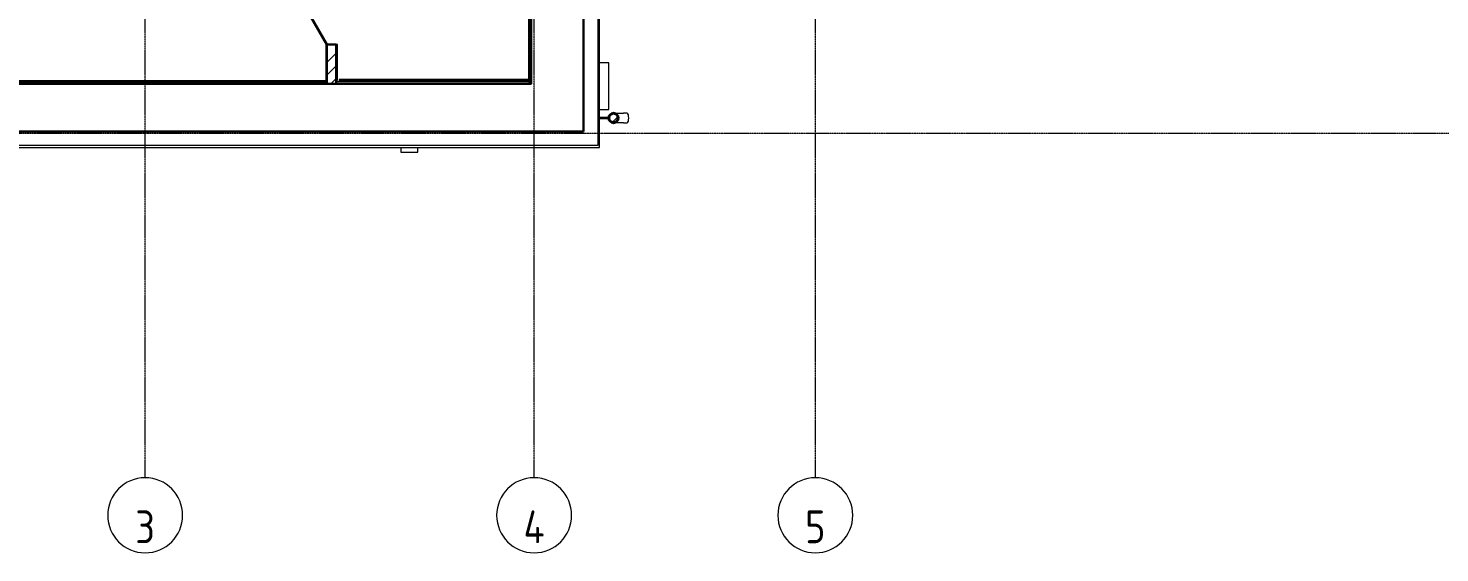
# Model space of a CAD drawing. Header units: millimetres. Extents: x -10178924 to 11692288, y -947381 to 58396.
# Drawn here: x 1753 to 16811, y -279462 to -273865 of the extents above; entities that cross this region are included whole.
import ezdxf

# ---------------------------------------------------------------- set-up
doc = ezdxf.new("R2010")
doc.units = ezdxf.units.MM
doc.linetypes.add('ADSK_Линия сетки', pattern=[25, 20, -2.5, 0, -2.5])
for name, color, linetype, lineweight in [('Двери', 7, 'Continuous', 9), ('Обобщенные модели', 7, 'Continuous', 18), ('Оси', 253, 'Continuous', 9), ('Стены внутренние', 7, 'Continuous', 18), ('Стены несущие', 7, 'Continuous', 30), ('Стены отделка', 7, 'Continuous', 30), ('Стены штриховка', 7, 'Continuous', 9), ('ШТРИХОВКА', 252, 'Continuous', 15)]:
    doc.layers.add(name, color=color, linetype=linetype, lineweight=lineweight)
doc.styles.add('GOST Common', font='GOST_Common.ttf', dxfattribs={"width": 0.9, "height": 350})

# ---------------------------------------------------------------- blocks, each defined once
blk = doc.blocks.new('Водосток - Тип 1 _карниз больше 490мм_-5158564-План 3-го этажа')
at = {"layer": 'Обобщенные модели', "lineweight": 9}
h = blk.add_hatch(dxfattribs=at)
h.set_pattern_fill('FP_8', color=256, style=0, pattern_type=2)
h.set_pattern_definition([(135, (281.1, -7838.13), (-106.066, -106.066), [])])
h.paths.add_polyline_path([(174, 171), (164, 191), (147, 205), (125, 210), (103, 205), (86, 191), (76, 171), (76, 149), (86, 129), (104, 115), (125, 110), (147, 115), (164, 129), (174, 149)])
at = {"layer": 'Обобщенные модели'}
for p, q in [((75, 306), (75, 264)), ((175, 264), (175, 306)), ((120, 109), (120, 10)), ((130, 10), (130, 109))]:
    blk.add_line(p, q, dxfattribs=at)
at = {"layer": 'Обобщенные модели', "flags": 128}
for points in [[(75, 173), (75, 174), (75, 177), (75, 180), (75, 183), (75, 186), (75, 190), (75, 193), (75, 197), (75, 201), (75, 205), (75, 210), (75, 214), (75, 219), (75, 224), (75, 229), (75, 234), (75, 239), (75, 245), (75, 250), (75, 256), (75, 261), (75, 264)], [(175, 264), (175, 258), (175, 252), (175, 247), (175, 242), (175, 236), (175, 231), (175, 226), (175, 221), (175, 216), (175, 212), (175, 207), (175, 203), (175, 199), (175, 195), (175, 191), (175, 188), (175, 184), (175, 181), (175, 178), (175, 175), (175, 173)]]:
    blk.add_lwpolyline(points, dxfattribs=at)
at = {"layer": 'Обобщенные модели'}
for start, end in [(90, 270), (270, 90)]:
    blk.add_arc((125, 160), 52, start, end, dxfattribs=at)
at = {"layer": 'Обобщенные модели', "lineweight": 40}
for start, end in [(90, 270), (270, 90)]:
    blk.add_arc((125, 160), 50, start, end, dxfattribs=at)
at = {"layer": 'Обобщенные модели'}
for start_param, end_param in [(4.712389, 6.283185), (3.141593, 4.712389)]:
    blk.add_ellipse((125, 306), major_axis=(-50, 0), ratio=0.309017, start_param=start_param, end_param=end_param, dxfattribs=at)
blk = doc.blocks.new('AC_Дверь_Однопольная_Стальная - 1000х2100Н Д35п-металлическая-7236750-План 3-го этажа')
at = {"layer": 'Двери', "lineweight": 30}
blk.add_line((-535, 50), (392, 585), dxfattribs=at)
blk = doc.blocks.new('Ось сетки - Круг_Ø8 мм-8258-План 3-го этажа')
at = {"layer": 'Оси', "lineweight": 20}
for start, end in [(360, 180), (180, 360)]:
    blk.add_arc((0, 0), 4, start, end, dxfattribs=at)
blk = doc.blocks.new('3 этаж')
at = {"layer": 'Стены внутренние', "lineweight": 9}
h = blk.add_hatch(dxfattribs=at)
h.set_pattern_fill('FP_1', color=256, style=0, pattern_type=2)
h.set_pattern_definition([(45, (-4e-11, -184652.3), (-381.66, 381.66), []), (45, (134.94, -184652.3), (0, 763.32), []), (45, (-134.94, -184652.3), (0, 763.32), [])])
h.paths.add_polyline_path([(4939, -184131), (5039, -184131), (5039, -183713), (4939, -183713), (4939, -184111)])
h.paths.add_polyline_path([(4989, -182643), (5039, -182643), (5039, -180681), (4939, -180681), (4939, -182643)])
at = {"layer": 'Оси', "linetype": 'ADSK_Линия сетки'}
for p, q in [((3000, -188335), (3000, -141296)), ((7150, -188335), (7150, -163554)), ((10150, -188335), (10150, -163554)), ((-10559, -184657), (50648, -184657))]:
    blk.add_line(p, q, dxfattribs=at)
at = {"layer": 'Стены несущие'}
for p, q in [((7118, -182254), (7118, -184131)), ((7678, -184641), (7678, -182764)), ((5039, -183713), (4939, -183713)), ((4939, -183713), (4939, -184131)), ((5039, -184131), (5039, -183713)), ((7118, -184131), (169, -184131)), ((-338, -184641), (7678, -184641))]:
    blk.add_line(p, q, dxfattribs=at)
at = {"layer": 'Стены отделка', "lineweight": 9}
for p, q in [((7103, -184131), (7081, -175754)), ((7123, -184131), (7101, -175774)), ((7085, -181670), (7091, -184086)), ((7828, -182914), (7828, -184791)), ((7848, -184811), (7848, -182934)), ((4939, -183713), (4927, -183713)), ((4927, -183713), (4927, -184099)), ((5051, -183713), (5039, -183713)), ((5051, -184092), (5051, -183713)), ((7948, -183906), (7848, -183906)), ((7948, -184406), (7948, -183906)), ((4927, -184099), (209, -184099)), ((221, -184111), (4939, -184111)), ((5039, -184092), (5051, -184092)), ((7098, -184111), (5039, -184111)), ((7091, -184086), (5070, -184086)), ((5070, -184086), (5070, -184098)), ((5070, -184098), (7097, -184098)), ((7097, -184098), (7097, -184086)), ((7097, -184086), (7103, -184086)), ((7098, -184131), (7098, -184111)), ((7103, -184131), (7123, -184131)), ((7848, -184406), (7948, -184406)), ((-507, -184811), (7848, -184811)), ((7828, -184791), (-487, -184791)), ((5729, -184811), (5729, -184861)), ((5729, -184861), (5909, -184861)), ((5909, -184861), (5909, -184811))]:
    blk.add_line(p, q, dxfattribs=at)
at = {"layer": 'Стены штриховка'}
for p, q in [((7087, -181668), (7093, -184086)), ((4929, -183713), (4929, -184101)), ((5049, -184092), (5049, -183713)), ((4929, -184101), (209, -184101)), ((5070, -184096), (7097, -184096)), ((7091, -184086), (7093, -184086))]:
    blk.add_line(p, q, dxfattribs=at)
at = {"layer": 'Двери', "color": 8, "true_color": 0x7f7f7f, "rotation": 90}
blk.add_blockref('AC_Дверь_Однопольная_Стальная - 1000х2100Н Д35п-металлическая-7236750-План 3-го этажа', (4989, -183178), dxfattribs=at)
at = {"layer": 'Обобщенные модели', "rotation": 270}
blk.add_blockref('Водосток - Тип 1 _карниз больше 490мм_-5158564-План 3-го этажа', (7838, -184371), dxfattribs=at)
at = {"layer": 'Оси', "lineweight": 20, "xscale": 99.99999999999993, "yscale": 99.99999999999993, "zscale": 99.99999999999993}
for p in [(3000, -188735), (7150, -188735), (10150, -188735)]:
    blk.add_blockref('Ось сетки - Круг_Ø8 мм-8258-План 3-го этажа', p, dxfattribs=at)
at = {"layer": 'Оси', "char_height": 350, "attachment_point": 5, "line_spacing_factor": 1.022766, "style": 'GOST Common'}
for s, insert, width in [('\\pxqc,t0.25714,0.51429,0.77143,1.02857,1.28571,1.54286,1.8,2.05714,2.31429,2.57143,2.82857,3.08571,3.34286,3.6,3.85714,4.11429,4.37143,4.62857,4.88571,5.14286,5.4,5.65714,5.91429,6.17143,6.42857,6.68571,6.94286,7.2,7.45714,7.71429,7.97143,8.22857;{3}', (2999, -188858), 225.9), ('\\pxqc,t0.25714,0.51429,0.77143,1.02857,1.28571,1.54286,1.8,2.05714,2.31429,2.57143,2.82857,3.08571,3.34286,3.6,3.85714,4.11429,4.37143,4.62857,4.88571,5.14286,5.4,5.65714,5.91429,6.17143,6.42857,6.68571,6.94286,7.2,7.45714,7.71429,7.97143,8.22857;{4}', (7149, -188858), 261.9), ('\\pxqc,t0.25714,0.51429,0.77143,1.02857,1.28571,1.54286,1.8,2.05714,2.31429,2.57143,2.82857,3.08571,3.34286,3.6,3.85714,4.11429,4.37143,4.62857,4.88571,5.14286,5.4,5.65714,5.91429,6.17143,6.42857,6.68571,6.94286,7.2,7.45714,7.71429,7.97143,8.22857;{5}', (10149, -188858), 232.2)]:
    blk.add_mtext(s, dxfattribs=dict(at, insert=insert, width=width))

msp = doc.modelspace()

# ---------------------------------------------------------------- block references
at = {"layer": 'ШТРИХОВКА'}
msp.add_blockref('3 этаж', (0, -90326.7), dxfattribs=at)

doc.saveas('drawing.dxf')
